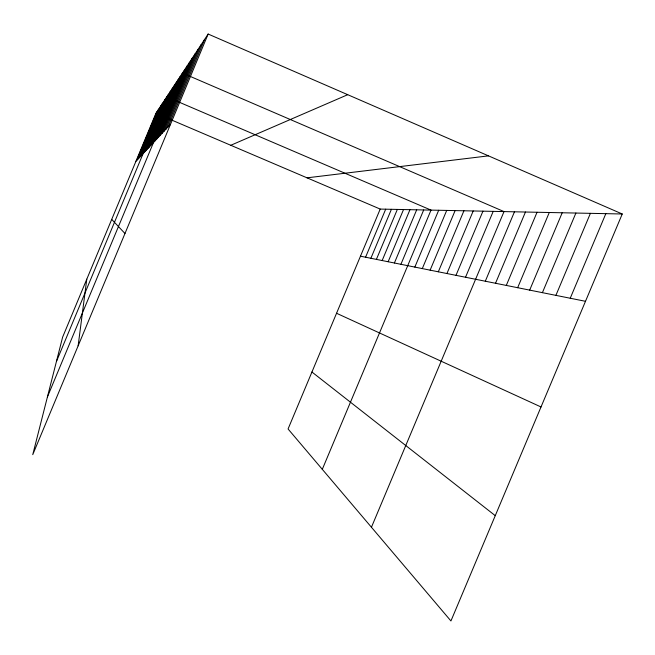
<?xml version="1.0" encoding="UTF-8"?>
<svg xmlns="http://www.w3.org/2000/svg" width="655" height="655" viewBox="0 0 655 655"><rect width="100%" height="100%" fill="white"/><g stroke="black" fill="none" stroke-linecap="round" stroke-linejoin="round"><path stroke-width="0.98" d="M78.133 345.84L86.787 279.169M208.151 34.044L155.923 113.323L62.618 337.153L32.75 454.66L208.151 34.044L622.25 213.989L450.935 620.956L288.069 428.976L380.211 209.076L622.25 213.989M136.698 160.459L157.085 111.547M137.509 159.599L158.305 109.704M138.344 158.707L159.566 107.788M139.22 157.773L160.884 105.782M140.129 156.799L162.26 103.703M141.079 155.775L163.693 101.525M142.07 154.719L165.191 99.249M56.412 361.568L166.763 96.874L431.023 210.108L322.301 469.332M144.19 152.443L168.4 94.385M145.328 151.231L170.12 91.774M146.524 149.954L171.921 89.039M147.776 148.611L173.812 86.165M149.103 147.203L175.802 83.144M150.486 145.713L177.906 79.959M151.952 144.149L180.117 76.602M47.438 396.881L182.45 73.057L504.022 211.59L371.442 527.259M154.989 140.899L184.702 69.635M156.57 139.212L187.076 66.024M158.223 137.435L189.59 62.217M159.984 135.56L192.243 58.189M161.842 133.571L195.051 53.931M163.816 131.458L198.031 49.412M165.911 129.215L201.191 44.605M168.138 126.833L204.556 39.496M365.572 257.219L385.697 209.182M370.877 258.283L391.412 209.305M376.404 259.388L397.348 209.42M382.152 260.543L403.529 209.551M388.145 261.746L409.973 209.682M394.392 262.999L416.686 209.813M400.909 264.301L423.695 209.96M414.844 267.093L438.686 210.263M422.303 268.591L446.71 210.427M430.122 270.155L455.11 210.599M438.318 271.8L463.928 210.779M446.939 273.528L473.197 210.967M455.995 275.346L482.94 211.164M465.533 277.253L493.207 211.369M485.306 281.216L514.47 211.802M495.524 283.271L525.457 212.023M506.299 285.424L537.043 212.261M517.663 287.709L549.275 212.507M529.682 290.116L562.203 212.769M542.405 292.662L575.892 213.047M555.899 295.372L590.409 213.342M570.235 298.246L605.834 213.661M135.929 161.286L170.521 124.294M230.781 145.279L347.715 94.697M307.031 177.832L488.483 155.865M360.463 256.195L585.496 301.3M155.923 113.323L380.211 209.076M336.555 313.27L541.014 406.968M311.936 372.015L495.262 515.657M111.71 219.376L124.974 233.507"/></g></svg>
